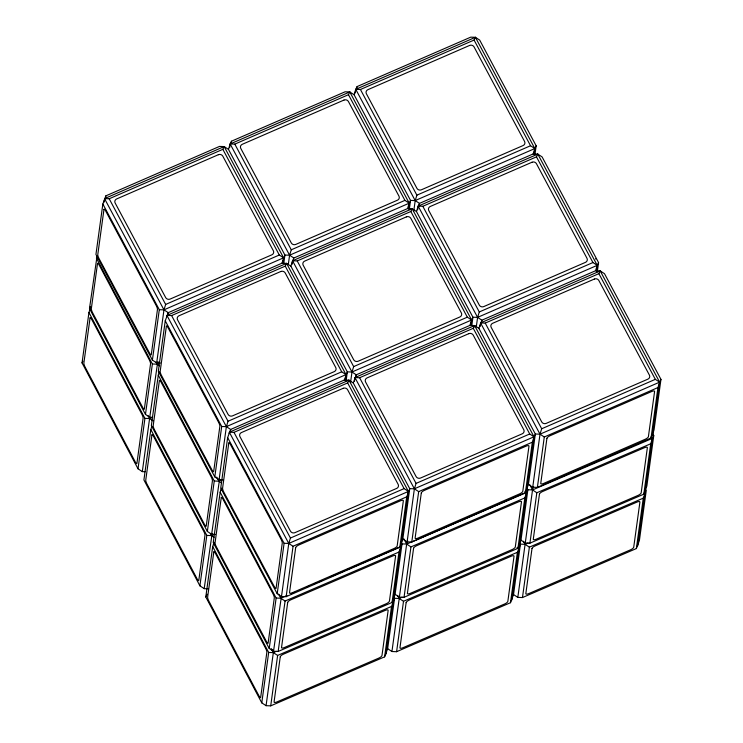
<?xml version="1.0" encoding="UTF-8"?>
<svg xmlns="http://www.w3.org/2000/svg" width="743" height="743" viewBox="0 0 743 743"><rect width="100%" height="100%" fill="white"/><g stroke="black" fill="none" stroke-linecap="round" stroke-linejoin="round"><path stroke-width="1.11" d="M283.826 263.078L284.922 255.063L228.463 149.38L224.172 146.575L219.51 146.417L105.859 195.855L102.85 204.019L95.94 254.431L152.399 360.104L156.689 362.909L160.423 363.039M145.108 471.721L142.312 471.619L138.022 468.796L82.046 362.918L88.946 312.506L90.312 308.187M152.556 417.334L149.761 417.232L145.479 414.408L89.494 308.531L97.082 255.954M104.039 202.235L104.354 199.932M105.543 198.149L105.859 195.855M152.399 360.104L159.299 309.692L102.85 204.019M138.022 468.796L144.931 418.393L88.946 312.506M145.479 414.408L152.38 363.996L96.395 258.118M142.312 471.619L149.584 418.56L147.959 415.486M149.761 417.232L157.711 362.008M346.071 381.029L347.325 371.862L290.866 266.18L286.566 263.375L281.913 263.226L168.262 312.654L165.243 320.818L158.343 371.231L214.801 476.904L219.092 479.709L222.816 479.839M151.851 426.296L150.82 429.538L143.919 479.95L199.904 585.828L204.186 588.651L207.91 588.79M159.299 371.899L158.278 375.141L151.368 425.553L207.353 531.44L211.644 534.263L215.359 534.393M166.748 316.741L166.934 315.413L286.566 263.375L345.997 374.611L345.226 380.258M167.946 314.948L168.262 312.654L163.962 309.85L104.531 198.613L224.172 146.575L283.594 257.812L282.823 263.459M229.652 147.597L230.154 143.975L231.472 141.216L345.124 91.788L349.786 91.937L354.077 94.742L410.535 200.424L409.282 209.591M231.157 143.51L231.472 141.216M199.904 585.828L206.805 535.415L150.82 429.538M207.353 531.44L214.253 481.027L158.278 375.141M214.801 476.904L221.702 426.491L165.243 320.818M204.186 588.651L212.145 533.428M211.644 534.263L219.594 479.04M219.092 479.709L226.364 426.649L228.045 421.244L171.596 315.561L166.934 315.413L226.364 426.649L230.655 429.454L344.315 380.026L348.969 380.175L353.269 382.979L409.727 488.662L402.817 539.074L401.127 544.48L399.808 547.238L286.157 596.666L281.495 596.518L277.204 593.703L220.745 488.03L227.646 437.618L230.655 429.454L230.339 431.748M402.204 597.177L399.214 598.468L394.561 598.301L387.651 648.704L384.605 656.858L270.721 705.85L266.068 705.683L261.777 702.859L205.792 596.973L212.702 546.56L214.068 542.241M221.173 488.931L220.151 492.172L213.241 542.585L269.226 648.463L273.517 651.286L278.17 651.462L392.053 602.471L395.109 594.316L402.009 543.904L406.662 544.08L526.546 492.507L527.883 489.758L532.536 489.925L652.419 438.361L653.766 435.612L652.688 433.578M213.91 544.786L214.225 542.483M221.358 490.399L221.674 488.095M229.15 433.541L229.336 432.212L348.969 380.175L408.399 491.42L401.127 544.48M288.293 264.592L289.584 255.211L291.265 249.806L234.807 144.123L230.154 143.975L228.463 149.38M292.055 264.397L292.547 260.774L293.875 258.016L407.526 208.588L412.189 208.737L416.479 211.551L472.938 317.224L471.842 325.248M261.777 702.859L268.678 652.447L212.702 546.56M269.226 648.463L276.136 598.059L220.151 492.172M277.204 593.703L284.105 543.3L227.646 437.618M266.068 705.683L273.331 652.614L271.167 648.518M281.495 596.518L288.767 543.449L290.448 538.043L233.989 432.361L229.336 432.212L288.767 543.449L293.058 546.254L406.709 496.826L409.727 488.662L414.38 488.81L534.013 436.782L535.341 434.023L478.882 328.35L474.591 325.545L469.929 325.388L356.278 374.816L353.269 382.979M270.721 705.85L277.622 655.437L391.515 606.446L394.561 598.301M278.17 651.462L285.071 601.05L398.963 552.058L402.009 543.904M286.157 596.666L293.058 546.254M355.275 92.968L355.591 90.665M356.779 88.872L357.095 86.578L470.746 37.15L475.409 37.308L479.699 40.113L536.158 145.786L535.062 153.81M350.538 382.534L351.978 372.011L353.668 366.605L297.209 260.932L292.547 260.774L290.866 266.18M354.457 381.205L354.773 378.902M355.962 377.11L356.278 374.816L351.978 372.011L292.547 260.774L412.189 208.737L471.619 319.982L470.839 325.62M408.446 208.82L409.217 203.183L410.535 200.424L415.198 200.573L534.83 148.544L536.158 145.786M413.758 211.105L415.198 200.573L416.888 195.168L360.429 89.494L355.767 89.336L354.077 94.742M417.668 209.767L417.984 207.464M419.182 205.672L419.489 203.387L533.149 153.95L537.802 154.107L542.102 156.912L598.561 262.585L597.298 271.752M384.605 656.858L391.515 606.446M392.053 602.471L398.963 552.058M399.808 547.238L406.709 496.826M385.951 654.109L393.214 601.05M393.4 599.722L400.672 546.653L346.479 569.965M528.087 543.031L525.087 544.322L520.434 544.145L513.534 594.558L510.487 602.712L396.595 651.704L391.942 651.527L399.214 598.468L397.589 595.394M527.883 489.758L520.982 540.17L517.936 548.325L404.043 597.316L399.39 597.14L406.662 544.08L407.684 540.839M478.882 328.35L481.891 320.187L595.552 270.749L600.205 270.907L604.505 273.712L660.954 379.385L659.635 382.143L540.003 434.181L535.341 434.023L528.431 484.436L525.422 492.6L411.771 542.028L407.108 541.879L414.38 488.81L416.071 483.405L359.612 377.732L354.95 377.574L414.38 488.81L418.68 491.625L532.332 442.187L534.013 436.782L474.591 325.545L354.95 377.574M396.595 651.704L403.505 601.291L517.388 552.3L520.434 544.145M404.043 597.316L410.953 546.904L524.837 497.912L526.546 492.507L525.468 490.464M411.771 542.028L418.68 491.625M474.406 326.864L474.591 325.545L473.263 328.295L359.612 377.732M476.309 326.753L477.6 317.382L479.281 311.967L422.823 206.294L418.17 206.136L416.479 211.551M480.071 326.567L480.572 322.936L600.205 270.907L659.635 382.143L652.363 435.212L651.044 437.961L537.384 487.399L532.731 487.241L528.431 484.436M481.575 322.471L481.891 320.187L477.6 317.382L418.17 206.136L419.489 203.387L415.198 200.573L355.767 89.336L357.095 86.578M534.059 154.191L534.83 148.544L475.409 37.308L355.767 89.336M510.487 602.712L517.388 552.3M517.936 548.325L524.837 497.912M525.422 492.6L532.332 442.187M526.75 489.841L534.013 436.782L529.722 433.977L473.263 328.295M511.825 599.963L519.097 546.894L516.97 547.814M519.273 545.576L526.546 492.507L524.827 491.383M532.731 487.241L540.003 434.181L541.684 428.767L485.225 323.094L480.572 322.936L540.003 434.181L544.294 436.986L657.945 387.549L659.635 382.143L655.335 379.339L598.886 273.656L600.205 270.907M636.361 548.566L643.262 498.154L646.317 489.999L639.407 540.412L636.361 548.566L522.468 597.558L517.815 597.381L525.087 544.322L523.462 541.248M653.766 435.612L646.856 486.024L643.81 494.169L529.926 543.161L525.273 542.994L532.536 489.925L533.567 486.684M537.384 487.399L544.294 436.986M522.468 597.558L529.378 547.145L643.262 498.154M529.926 543.161L536.827 492.758L650.719 443.766L652.419 438.361L651.342 436.317M596.462 270.991L597.233 265.344L598.561 262.585M651.044 437.961L657.945 387.549M643.81 494.169L650.719 443.766M637.698 545.817L644.97 492.748M645.156 491.42L652.419 438.361L650.71 437.228M660.954 379.385L654.054 429.798L652.363 435.212M104.531 198.613L109.193 198.762L165.652 304.444L163.962 309.85L156.689 362.909L158.686 362.045M281.913 263.226L284.922 255.063L289.584 255.211L409.217 203.183L349.786 91.937L230.154 143.975L289.584 255.211L293.875 258.016M344.315 380.026L347.325 371.862L351.978 372.011L471.619 319.982L472.938 317.224L477.6 317.382L597.233 265.344L537.802 154.107L418.17 206.136M407.526 208.588L409.217 203.183L404.916 200.369L348.467 94.695L349.786 91.937M469.929 325.388L471.619 319.982L467.319 317.168L410.86 211.495L412.189 208.737M533.149 153.95L534.83 148.544L530.539 145.739L474.08 40.057L475.409 37.308M595.552 270.749L597.233 265.344L592.942 262.539L536.483 156.857L537.802 154.107M281.467 596.062L273.517 651.286L272.532 649.428M109.193 198.762L222.844 149.334L224.172 146.575M171.596 315.561L285.247 266.133L286.566 263.375M233.989 432.361L347.65 382.933L348.969 380.175M89.494 308.531L90.386 306.692M82.046 362.918L82.937 361.089M205.792 596.973L207.139 594.224M234.807 144.123L348.467 94.695M360.429 89.494L474.08 40.057M165.652 304.444L279.303 255.007L283.594 257.812L163.962 309.85L159.299 309.692M291.265 249.806L404.916 200.369M416.888 195.168L530.539 145.739M297.209 260.932L410.86 211.495M422.823 206.294L536.483 156.857M228.045 421.244L341.706 371.806L345.997 374.611L226.364 426.649L221.702 426.491M353.668 366.605L467.319 317.168M479.281 311.967L592.942 262.539M485.225 323.094L598.886 273.656M290.448 538.043L404.108 488.606L408.399 491.42L288.767 543.449L284.105 543.3M416.071 483.405L529.722 433.977M541.684 428.767L655.335 379.339M159.03 363.308L157.033 364.172L152.38 363.996M144.931 418.393L149.584 418.56L152.575 417.269M221.906 479.913L218.906 481.195L214.253 481.027M214.458 534.301L211.458 535.592L206.805 535.415M286.974 595.561L280.789 598.226L276.136 598.059M291.219 593.741L294.404 592.366M307.156 586.877L309.283 585.967M313.537 584.137L316.722 582.763M318.849 581.853L322.035 580.478M329.474 577.283L344.353 570.884M268.678 652.447L273.331 652.614L276.331 651.323M402.817 539.074L407.108 541.879M536.827 492.758L532.536 489.925L529.833 484.808M520.982 540.17L525.273 542.994M525.087 544.322L529.378 547.145M513.534 594.558L517.815 597.381M159.606 365.862L157.033 364.172L155.946 362.12M410.953 546.904L406.662 544.08L403.951 538.954M149.584 418.56L153.012 420.817M395.109 594.316L399.39 597.14M399.214 598.468L403.505 601.291M221.479 482.894L218.906 481.195L216.742 477.099M387.651 648.704L391.942 651.527M214.03 537.282L211.458 535.592L210.371 533.539M285.071 601.05L280.789 598.226L278.616 594.121M273.331 652.614L277.622 655.437M222.844 149.334L279.303 255.007M285.247 266.133L341.706 371.806M347.65 382.933L404.108 488.606M595.598 258.731A3.344 0.743 66.5 0 1 595.784 259.121M103.964 209.452L97.788 254.552A3.344 0.743 66.5 0 0 99.098 258.666L149.612 353.213A3.344 0.743 66.5 0 0 151.275 354.671L157.451 309.571A3.344 0.743 66.5 0 0 156.151 305.457L105.636 210.91A3.344 0.743 66.5 0 0 103.964 209.452M90.061 317.948L83.875 363.048A3.344 0.734 66.7 0 0 85.166 367.163L135.263 461.905A3.344 0.734 66.7 0 0 136.916 463.363L143.093 418.253A3.344 0.734 66.7 0 0 141.802 414.139L91.714 319.406A3.344 0.734 66.7 0 0 90.061 317.948M97.509 263.561L91.333 308.661A3.344 0.734 66.7 0 0 92.624 312.775L142.712 407.508A3.344 0.734 66.7 0 0 144.365 408.966L150.541 363.866A3.344 0.734 66.7 0 0 149.25 359.751L99.163 265.019A3.344 0.734 66.7 0 0 97.509 263.561M166.367 326.251L160.191 371.361A3.344 0.743 66.5 0 0 161.491 375.466L212.006 470.022A3.344 0.743 66.5 0 0 213.678 471.471L219.854 426.371A3.344 0.743 66.5 0 0 218.553 422.256L168.039 327.709A3.344 0.743 66.5 0 0 166.367 326.251M151.934 434.971L145.758 480.08A3.344 0.734 66.7 0 0 147.049 484.195L197.136 578.927A3.344 0.734 66.7 0 0 198.79 580.385L204.966 535.285A3.344 0.734 66.7 0 0 203.675 531.171L153.587 436.438A3.344 0.734 66.7 0 0 151.934 434.971M159.383 380.583L153.207 425.693A3.344 0.734 66.7 0 0 154.498 429.798L204.585 524.539A3.344 0.734 66.7 0 0 206.238 525.998L212.424 480.897A3.344 0.734 66.7 0 0 211.133 476.783L161.036 382.041A3.344 0.734 66.7 0 0 159.383 380.583M213.808 552.003L207.631 597.103A3.344 0.734 66.7 0 0 208.922 601.217L259.01 695.959A3.344 0.734 66.7 0 0 260.663 697.417L266.848 652.308A3.344 0.734 66.7 0 0 265.557 648.202L215.461 553.461A3.344 0.734 66.7 0 0 213.808 552.003M221.256 497.615L215.08 542.715A3.344 0.734 66.7 0 0 216.371 546.829L266.468 641.562A3.344 0.734 66.7 0 0 268.121 643.029L274.297 597.92A3.344 0.734 66.7 0 0 273.006 593.806L222.919 499.073A3.344 0.734 66.7 0 0 221.256 497.615M228.77 443.051L222.594 488.16A3.344 0.743 66.5 0 0 223.894 492.265L274.408 586.821A3.344 0.743 66.5 0 0 276.08 588.27L282.256 543.17A3.344 0.743 66.5 0 0 280.956 539.065L230.441 444.509A3.344 0.743 66.5 0 0 228.77 443.051M280.26 656.803L274.074 701.912A3.344 1.114 -27.9 0 0 276.898 701.949L378.791 658.112A3.344 1.114 -27.9 0 0 381.976 655.493L388.152 610.393A3.344 1.114 -27.9 0 0 385.338 610.356L283.436 654.184A3.344 1.114 -27.9 0 0 280.26 656.803M287.708 602.415L281.532 647.515A3.344 1.114 -27.9 0 0 284.346 647.552L386.249 603.725A3.344 1.114 -27.9 0 0 389.425 601.106L395.601 555.996A3.344 1.114 -27.9 0 0 392.787 555.959L290.885 599.796A3.344 1.114 -27.9 0 0 287.708 602.415M295.686 547.61L289.51 592.71A3.344 1.114 -28.1 0 0 292.315 592.738L394.004 548.51A3.344 1.114 -28.1 0 0 397.18 545.882L403.356 500.782A3.344 1.114 -28.1 0 0 400.551 500.754L298.862 544.981A3.344 1.114 -28.1 0 0 295.686 547.61M406.133 602.657L399.957 647.757A3.344 1.114 -27.9 0 0 402.771 647.794L504.673 603.966A3.344 1.114 -27.9 0 0 507.85 601.347L514.026 556.247A3.344 1.114 -27.9 0 0 511.212 556.21L409.309 600.038A3.344 1.114 -27.9 0 0 406.133 602.657M413.582 548.269L407.405 593.369A3.344 1.114 -27.9 0 0 410.22 593.406L512.122 549.569A3.344 1.114 -27.9 0 0 515.298 546.959L521.475 501.85A3.344 1.114 -27.9 0 0 518.66 501.813L416.767 545.65A3.344 1.114 -27.9 0 0 413.582 548.269M421.3 492.971L415.123 538.081A3.344 1.114 -28.1 0 0 417.938 538.099L519.626 493.872A3.344 1.114 -28.1 0 0 522.793 491.244L528.979 446.144A3.344 1.114 -28.1 0 0 526.165 446.116L424.476 490.343A3.344 1.114 -28.1 0 0 421.3 492.971M546.922 438.342L540.746 483.442A3.344 1.114 -28.1 0 0 543.551 483.47L645.24 439.243A3.344 1.114 -28.1 0 0 648.416 436.615L654.592 391.505A3.344 1.114 -28.1 0 0 651.787 391.477L550.089 435.714A3.344 1.114 -28.1 0 0 546.922 438.342M532.007 548.51L525.83 593.611A3.344 1.114 -27.9 0 0 528.644 593.648L630.547 549.811A3.344 1.114 -27.9 0 0 633.723 547.201L639.909 502.092A3.344 1.114 -27.9 0 0 637.085 502.054L535.192 545.891A3.344 1.114 -27.9 0 0 532.007 548.51M539.464 494.114L533.279 539.223A3.344 1.114 -27.9 0 0 536.102 539.26L637.996 495.423A3.344 1.114 -27.9 0 0 641.181 492.804L647.357 447.704A3.344 1.114 -27.9 0 0 644.543 447.667L542.641 491.504A3.344 1.114 -27.9 0 0 539.464 494.114M218.349 154.711L116.66 198.938A3.344 3.065 7.8 0 0 115.156 203.025L165.67 297.581A3.344 3.065 7.8 0 0 170.147 299.058L271.836 254.83A3.344 3.065 7.8 0 0 273.34 250.744L222.826 156.197A3.344 3.065 7.8 0 0 218.349 154.711M343.963 100.073L242.274 144.309A3.344 3.065 7.8 0 0 240.769 148.386L291.284 242.942A3.344 3.065 7.8 0 0 295.76 244.419L397.449 200.192A3.344 3.065 7.8 0 0 398.954 196.115L348.439 101.559A3.344 3.065 7.8 0 0 343.963 100.073M469.585 45.444L367.896 89.671A3.344 3.065 7.8 0 0 366.392 93.748L416.907 188.304A3.344 3.065 7.8 0 0 421.383 189.79L523.072 145.554A3.344 3.065 7.8 0 0 524.577 141.476L474.062 46.92A3.344 3.065 7.8 0 0 469.585 45.444M280.752 271.511L179.063 315.747A3.344 3.065 7.8 0 0 177.558 319.824L228.073 414.38A3.344 3.065 7.8 0 0 232.55 415.857L334.239 371.63A3.344 3.065 7.8 0 0 335.743 367.544L285.228 272.997A3.344 3.065 7.8 0 0 280.752 271.511M406.365 216.882L304.676 261.109A3.344 3.065 7.8 0 0 303.172 265.186L353.687 359.742A3.344 3.065 7.8 0 0 358.163 361.219L459.852 316.992A3.344 3.065 7.8 0 0 461.357 312.914L410.842 218.358A3.344 3.065 7.8 0 0 406.365 216.882M531.988 162.243L430.299 206.47A3.344 3.065 7.8 0 0 428.785 210.557L479.3 305.104A3.344 3.065 7.8 0 0 483.777 306.59L585.475 262.353A3.344 3.065 7.8 0 0 586.979 258.276L536.465 163.72A3.344 3.065 7.8 0 0 531.988 162.243M343.155 388.31L241.456 432.547A3.344 3.065 7.8 0 0 239.952 436.624L290.467 531.18A3.344 3.065 7.8 0 0 294.943 532.657L396.641 488.43A3.344 3.065 7.8 0 0 398.146 484.352L347.631 389.796A3.344 3.065 7.8 0 0 343.155 388.31M468.768 333.681L367.079 377.908A3.344 3.065 7.8 0 0 365.575 381.986L416.089 476.542A3.344 3.065 7.8 0 0 420.566 478.028L522.255 433.791A3.344 3.065 7.8 0 0 523.759 429.714L473.245 335.158A3.344 3.065 7.8 0 0 468.768 333.681M594.381 279.043L492.693 323.27A3.344 3.065 7.8 0 0 491.188 327.357L541.703 421.903A3.344 3.065 7.8 0 0 546.179 423.389L647.868 379.162A3.344 3.065 7.8 0 0 649.382 375.076L598.858 280.52A3.344 3.065 7.8 0 0 594.381 279.043"/></g></svg>
